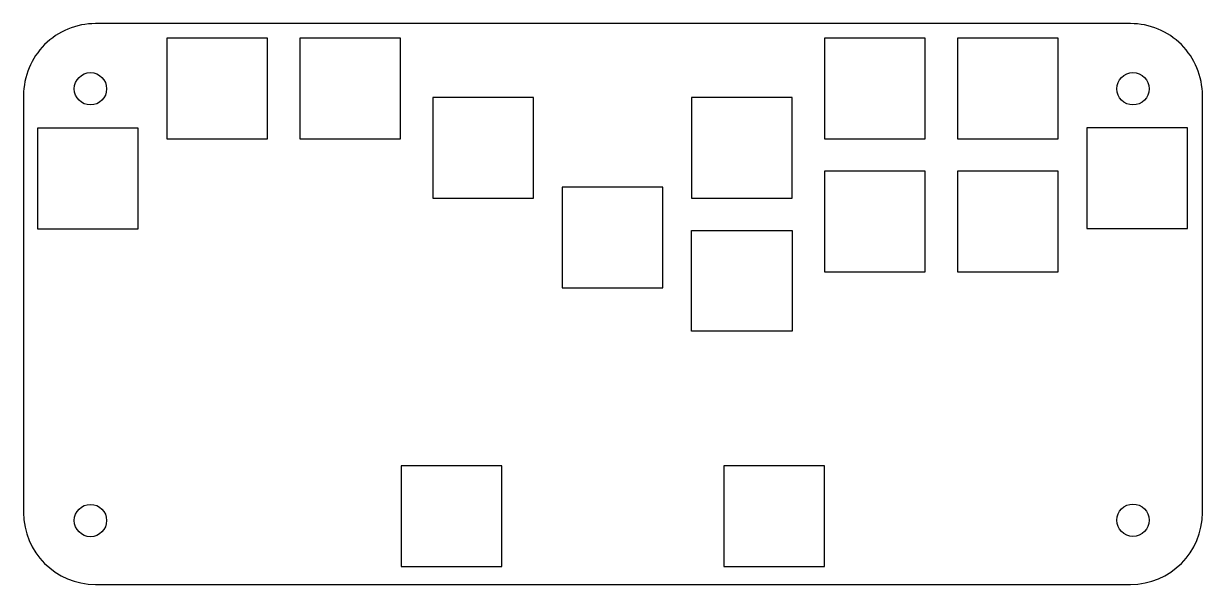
# Model space of a CAD drawing. Header units: millimetres. Extents: x -165 to -1, y -79 to -1.
import ezdxf

# ---------------------------------------------------------------- set-up
doc = ezdxf.new("R2010")
doc.units = ezdxf.units.MM
doc.layers.get('0').update_dxf_attribs({"linetype": 'CONTINUOUS'})

msp = doc.modelspace()

# ---------------------------------------------------------------- linework, layer by layer
msp.add_lwpolyline([(-154.515185, -0.9574, 0.4142151), (-164.515185, -10.9574), (-164.515188, -68.957401, 0.414213), (-154.515188, -78.957401), (-10.515188, -78.957399, 0.4142124), (-0.515188, -68.957399), (-0.515188, -10.957401, 0.4142142), (-10.515188, -0.957401)], format="xyb", close=True)
for points in [[(-144.585187, -16.9974), (-130.585187, -16.9974), (-130.585187, -2.9974), (-144.585187, -2.9974)], [(-126.085187, -16.9974), (-112.085187, -16.9974), (-112.085187, -2.9974), (-126.085187, -2.9974)], [(-53.105187, -16.9874), (-39.105187, -16.9874), (-39.105187, -2.9874), (-53.105187, -2.9874)], [(-34.605187, -16.9874), (-20.605187, -16.9874), (-20.605187, -2.9874), (-34.605187, -2.9874)], [(-107.585187, -25.2474), (-93.585187, -25.2474), (-93.585187, -11.2474), (-107.585187, -11.2474)], [(-71.605187, -25.2374), (-57.605187, -25.2374), (-57.605187, -11.2374), (-71.605187, -11.2374)], [(-162.585187, -29.4874), (-148.585187, -29.4874), (-148.585187, -15.4874), (-162.585187, -15.4874)], [(-16.605187, -29.4774), (-2.605187, -29.4774), (-2.605187, -15.4774), (-16.605187, -15.4774)], [(-53.095187, -35.4874), (-39.095187, -35.4874), (-39.095187, -21.4874), (-53.095187, -21.4874)], [(-34.595187, -35.4874), (-20.595187, -35.4874), (-20.595187, -21.4874), (-34.595187, -21.4874)], [(-89.585187, -37.6974), (-75.585187, -37.6974), (-75.585187, -23.6974), (-89.585187, -23.6974)], [(-71.595187, -29.7374), (-57.595187, -29.7374), (-57.595187, -43.7374), (-71.595187, -43.7374)], [(-111.980187, -76.4606), (-97.980187, -76.4606), (-97.980187, -62.4606), (-111.980187, -62.4606)], [(-67.085187, -76.4506), (-53.085187, -76.4506), (-53.085187, -62.4506), (-67.085187, -62.4506)]]:
    msp.add_lwpolyline(points, close=True)
for centre in [(-155.2116, -10.0292), (-10.1776, -10.0292), (-155.2116, -70.0748), (-10.1776, -70.024)]:
    msp.add_circle(centre, 2.25)

doc.saveas('drawing.dxf')
